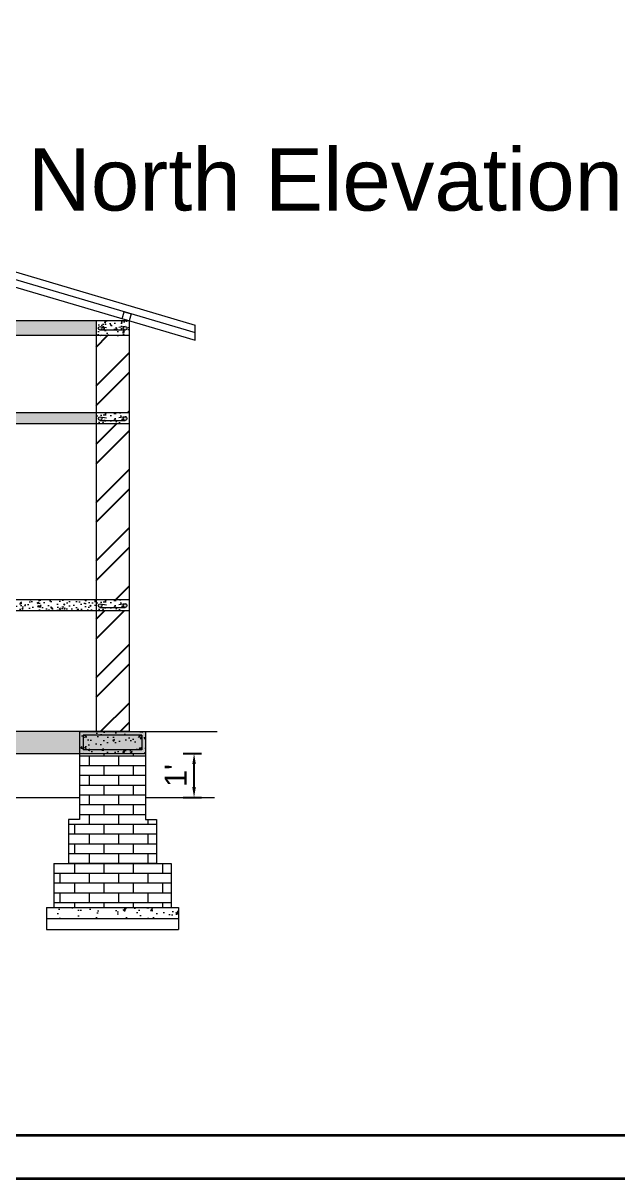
# Model space of a CAD drawing. Header units: inches. Extents: x 100101 to 119806, y -2288 to 8641.
# Drawn here: x 119291.3 to 119453.5, y 3457.7 to 3772.9 of the extents above; entities that cross this region are included whole.
import ezdxf

# ---------------------------------------------------------------- set-up
doc = ezdxf.new("R2010")
doc.units = ezdxf.units.IN
doc.header["$LTSCALE"] = 0.5
doc.header["$MEASUREMENT"] = 0
doc.header["$PDMODE"] = 66
for name, color, linetype, lineweight in [('door', 202, 'Continuous', 5), ('steps', 253, 'Continuous', 20), ('WALL - A', 1, 'Continuous', 40)]:
    doc.layers.add(name, color=color, linetype=linetype, lineweight=lineweight)
doc.layers.add('Normal Wall', color=7, linetype='Continuous', lineweight=35, true_color=0xffaf89)
doc.styles.add('Lettring Text', font='arial.ttf')
doc.styles.get("Standard").update_dxf_attribs({"font": 'arial.ttf'})
doc.dimstyles.new('Copy of Standard', dxfattribs={"dimtxt": 6, "dimasz": 2.875, "dimexe": 2, "dimexo": 4, "dimgap": 2, "dimtad": 1, "dimdec": 0, "dimrnd": 1, "dimzin": 0, "dimdsep": 46, "dimlunit": 4, "dimtxsty": 'Lettring Text', "dimcen": 0.1, "dimclrd": 7, "dimclre": 7, "dimclrt": 7, "dimazin": 0, "dimtfac": 0.645, "dimtdec": 0, "dimtmove": 1, "dimatfit": 0, "dimfxl": 3, "dimfxlon": 1, "dimtfillclr": 256, "dimtolj": 1, "dimtzin": 0, "dimlwd": -1, "dimlwe": -1, "dimarcsym": 2})
pattern_1 = [(50, (-244731.5586, 32971.725), (3.586300913, -0.313760675), [0.375, -4.125]), (355, (-244731.5586, 32971.725), (-0.693756668, 3.76096067), [0.3, -3.3]), (100.4514445, (-244731.2597, 32971.699), (2.892544234, 3.447199955), [0.31870096, -3.50571056]), (46.1842, (-244731.5586, 32972.725), (5.336206653, -0.827596404), [0.5625, -6.1875]), (96.6356355, (-244731.114, 32972.656), (4.67330973, 4.870593004), [0.47805171, -5.2585688]), (351.184164, (-244731.5586, 32972.725), (4.673309725, 4.870593), [0.45, -4.950000005]), (21, (-244731.0586, 32972.475), (2.98453526, -2.013094453), [0.375, -4.125]), (326, (-244731.0586, 32972.475), (1.21657666, 3.625750225), [0.3, -3.3]), (71.4514447, (-244730.81, 32972.3073), (4.201111884, 1.612655764), [0.31870095, -3.50571056]), (37.5, (-244731.5586, 32971.725), (0.0607992766, 1.664469269), [0, -3.26, 0, -3.35, 0, -3.3125]), (7.5, (-244731.5586, 32971.725), (1.315347687, 1.972058559), [0, -1.91, 0, -3.185, 0, -1.2625]), (327.5, (-244732.6736, 32971.725), (2.669112181, -0.1127743587), [0, -1.25, 0, -3.9, 0, -5.175]), (317.5, (-244733.1736, 32971.725), (2.915930847, 0.500524912), [0, -1.625, 0, -2.59, 0, -3.675])]
pattern_2 = [(45, (-244731.559, 32971.725), (-7.9549513, 7.9549513), []), (45, (-244726.255, 32971.725), (-7.9549513, 7.9549513), [])]
pattern_3 = [(50, (54987.448, 120091.9313), (5.73808146, -0.50201708), [0.6, -6.6]), (355, (54987.448, 120091.9313), (-1.11001067, 6.01753707), [0.48, -5.28]), (100.4514, (54987.926, 120091.8895), (4.62807505, 5.51551634), [0.50992152, -5.6091369]), (46.1842, (54987.448, 120093.531), (8.5379284, -1.3241521), [0.9, -9.9]), (96.6356, (54988.1595, 120093.421), (7.47730164, 7.79294297), [0.7648823, -8.413704]), (351.1842, (54987.448, 120093.531), (7.47729556, 7.7929488), [0.72, -7.92]), (21, (54988.248, 120093.1313), (4.77525642, -3.22095113), [0.6, -6.6]), (326, (54988.248, 120093.1313), (1.94652266, 5.80120036), [0.48, -5.28]), (71.4514, (54988.646, 120092.863), (6.72178103, 2.58024397), [0.50992152, -5.6091369]), (37.5, (54987.448, 120091.9313), (0.097278843, 2.66315083), [0, -5.216, 0, -5.36, 0, -5.3]), (7.5, (54987.448, 120091.9313), (2.1045563, 3.155293695), [0, -3.056, 0, -5.096, 0, -2.02]), (327.5, (54985.664, 120091.9313), (4.27057949, -0.180438974), [0, -2, 0, -6.24, 0, -8.28]), (317.5, (54984.864, 120091.9313), (4.66548935, 0.80083986), [0, -2.6, 0, -4.144, 0, -5.88])]

# ---------------------------------------------------------------- blocks, each defined once
blk = doc.blocks.new('*D796')
at = {"color": 7, "transparency": 16777216}
for p, q in [((119334.91, 3573.71), (119339.91, 3573.71)), ((119337.91, 3564.58), (119337.91, 3570.83)), ((119334.91, 3561.7), (119339.91, 3561.7))]:
    blk.add_line(p, q, dxfattribs=at)
at = {"color": 7, "linetype": 'ByBlock', "transparency": 16777216}
for points in [[(119337.43, 3570.83), (119338.39, 3570.83), (119337.91, 3573.71)], [(119337.43, 3564.58), (119338.39, 3564.58), (119337.91, 3561.7)]]:
    blk.add_solid(points, dxfattribs=at)
at = {"layer": 'Defpoints', "color": 0, "linetype": 'ByBlock', "transparency": 16777216}
for p in [(119324.69, 3573.71), (119337.91, 3573.71), (119324.69, 3561.7)]:
    blk.add_point(p, dxfattribs=at)
at = {"color": 7, "linetype": 'ByBlock', "lineweight": 5, "transparency": 16777216, "insert": (119332.89, 3567.71), "char_height": 6, "attachment_point": 5, "rotation": 90, "style": 'Lettring Text'}
blk.add_mtext("\\A1;1'", dxfattribs=at)

msp = doc.modelspace()

# ---------------------------------------------------------------- hatches: boundary and pattern name
at = {"linetype": 'ByBlock', "lineweight": 5}
h = msp.add_hatch(dxfattribs=at)
h.set_pattern_fill('AR-CONC', scale=0.5, style=0)
h.set_pattern_definition(pattern_1)
h.paths.add_polyline_path([(119311.19, 3687.71), (119311.19, 3691.71), (119202.69, 3691.71), (119202.69, 3687.71)])
h = msp.add_hatch(dxfattribs=at)
h.set_pattern_fill('AR-CONC', scale=0.5, style=0)
h.set_pattern_definition(pattern_1)
h.paths.add_polyline_path([(119320.19, 3691.71), (119311.19, 3691.71), (119311.19, 3687.71), (119320.19, 3687.71)])
h.paths.add_polyline_path([(119319.13, 3689.2, -0.424176), (119318.62, 3689.69, -1), (119319.61, 3689.69, -0.404321), (119319.13, 3689.2), (119312.29, 3689.2, -0.424176), (119311.78, 3689.69, -1), (119312.77, 3689.69, -0.404321), (119312.29, 3689.2)], flags=16)
h = msp.add_hatch(color=7, dxfattribs=at)
h.paths.add_polyline_path([(119311.78, 3689.69, -0.414214), (119312.28, 3690.19), (119312.45, 3690.16, -0.315664), (119312.77, 3689.69, -1)])
h.paths.add_polyline_path([(119318.94, 3690.16), (119319.11, 3690.19, -0.414214), (119319.61, 3689.69, -0.404321), (119319.13, 3689.2), (119319.1, 3689.2, -0.404321), (119318.62, 3689.69, -0.315664)])
h = msp.add_hatch(dxfattribs=at)
h.set_pattern_fill('AR-CONC', scale=0.5, style=0)
h.set_pattern_definition(pattern_1)
h.paths.add_polyline_path([(119311.19, 3663.71), (119311.19, 3666.71), (119085.19, 3666.71), (119085.19, 3663.71)])
h = msp.add_hatch(dxfattribs=at)
h.set_pattern_fill('AR-CONC', scale=0.5, style=0)
h.set_pattern_definition([(50, (73072.2697, 72471.4603), (3.58630091, -0.31376067), [0.375, -4.125]), (355, (73072.2697, 72471.4603), (-0.69375667, 3.76096067), [0.3, -3.3]), (100.4514, (73072.5685, 72471.4342), (2.89254691, 3.44719771), [0.31870095, -3.50571056]), (46.1842, (73072.2697, 72472.4603), (5.33620524, -0.82759507), [0.5625, -6.1875]), (96.6356, (73072.7143, 72472.3914), (4.67331353, 4.87058935), [0.47805144, -5.258565]), (351.1842, (73072.2697, 72472.4603), (4.67330973, 4.870593), [0.45, -4.95]), (21, (73072.7697, 72472.2103), (2.98453526, -2.01309445), [0.375, -4.125]), (326, (73072.7697, 72472.2103), (1.21657666, 3.62575023), [0.3, -3.3]), (71.4514, (73073.0184, 72472.0426), (4.20111314, 1.61265248), [0.31870095, -3.50571056]), (37.5, (73072.2697, 72471.4603), (0.060799277, 1.66446927), [0, -3.26, 0, -3.35, 0, -3.3125]), (7.5, (73072.2697, 72471.4603), (1.315347687, 1.97205856), [0, -1.91, 0, -3.185, 0, -1.2625]), (327.5, (73071.1547, 72471.4603), (2.66911218, -0.112774359), [0, -1.25, 0, -3.9, 0, -5.175]), (317.5, (73070.6547, 72471.4603), (2.91593085, 0.50052491), [0, -1.625, 0, -2.59, 0, -3.675])])
h.paths.add_polyline_path([(119320.19, 3666.71), (119311.19, 3666.71), (119311.19, 3663.71), (119320.19, 3663.71)])
h.paths.add_polyline_path([(119319.1, 3664.57, -0.404321), (119318.62, 3665.07, -1), (119319.61, 3665.07, -0.424176), (119319.1, 3664.57), (119312.29, 3664.57, -0.424176), (119311.78, 3665.07, -1), (119312.77, 3665.07, -0.404321), (119312.29, 3664.57)], flags=16)
h = msp.add_hatch(color=7, dxfattribs=at)
h.paths.add_polyline_path([(119319.61, 3665.07, 0.414214), (119319.11, 3665.56), (119318.94, 3665.53, 0.315664), (119318.62, 3665.07, 1)])
h.paths.add_polyline_path([(119312.45, 3665.53), (119312.28, 3665.56, 0.414214), (119311.78, 3665.07, 0.404321), (119312.26, 3664.57), (119312.29, 3664.57, 0.404321), (119312.77, 3665.07, 0.315664)])
h = msp.add_hatch(dxfattribs=at)
h.set_pattern_fill('AR-CONC', scale=0.5, style=0)
h.set_pattern_definition(pattern_1)
h.paths.add_polyline_path([(119236.19, 3615.71), (119236.19, 3612.71), (119311.19, 3612.71), (119311.19, 3615.71)])
h = msp.add_hatch(dxfattribs=at)
h.set_pattern_fill('AR-CONC', scale=0.5, style=0)
h.set_pattern_definition([(50, (73072.2697, 72420.4603), (3.58630091, -0.31376067), [0.375, -4.125]), (355, (73072.2697, 72420.4603), (-0.69375667, 3.76096067), [0.3, -3.3]), (100.4514, (73072.5685, 72420.4342), (2.89254691, 3.44719771), [0.31870095, -3.50571056]), (46.1842, (73072.2697, 72421.4603), (5.33620524, -0.82759507), [0.5625, -6.1875]), (96.6356, (73072.7143, 72421.3914), (4.67331353, 4.87058935), [0.47805144, -5.258565]), (351.1842, (73072.2697, 72421.4603), (4.67330973, 4.870593), [0.45, -4.95]), (21, (73072.7697, 72421.2103), (2.98453526, -2.01309445), [0.375, -4.125]), (326, (73072.7697, 72421.2103), (1.21657666, 3.62575023), [0.3, -3.3]), (71.4514, (73073.0184, 72421.0426), (4.20111314, 1.61265248), [0.31870095, -3.50571056]), (37.5, (73072.2697, 72420.4603), (0.060799277, 1.66446927), [0, -3.26, 0, -3.35, 0, -3.3125]), (7.5, (73072.2697, 72420.4603), (1.315347687, 1.97205856), [0, -1.91, 0, -3.185, 0, -1.2625]), (327.5, (73071.1547, 72420.4603), (2.66911218, -0.112774359), [0, -1.25, 0, -3.9, 0, -5.175]), (317.5, (73070.6547, 72420.4603), (2.91593085, 0.50052491), [0, -1.625, 0, -2.59, 0, -3.675])])
h.paths.add_polyline_path([(119320.19, 3615.71), (119311.19, 3615.71), (119311.19, 3612.71), (119320.19, 3612.71)])
h.paths.add_polyline_path([(119319.1, 3613.57, -0.404321), (119318.62, 3614.07, -1), (119319.61, 3614.07, -0.424176), (119319.1, 3613.57), (119312.29, 3613.57, -0.424176), (119311.78, 3614.07, -1), (119312.77, 3614.07, -0.404321), (119312.29, 3613.57)], flags=16)
h = msp.add_hatch(color=7, dxfattribs=at)
h.paths.add_polyline_path([(119319.61, 3614.07, 0.414214), (119319.11, 3614.56), (119318.94, 3614.53, 0.315664), (119318.62, 3614.07, 1)])
h.paths.add_polyline_path([(119312.45, 3614.53), (119312.28, 3614.56, 0.414214), (119311.78, 3614.07, 0.404321), (119312.26, 3613.57), (119312.29, 3613.57, 0.404321), (119312.77, 3614.07, 0.315664)])
at = {"layer": 'door', "ltscale": 0.5}
h = msp.add_hatch(dxfattribs=at)
h.set_pattern_fill('AR-CONC', color=256, scale=0.8, style=0)
h.set_pattern_definition(pattern_3)
h.paths.add_polyline_path([(119324.69, 3579.71), (119306.69, 3579.71), (119306.69, 3573.71), (119324.69, 3573.71), (119324.69, 3578.76)])
h.paths.add_polyline_path([(119323.69, 3578.76), (119323.69, 3574.71), (119307.69, 3574.71), (119307.69, 3578.76), (119308, 3578.76, -0.049683), (119308.06, 3578.76)], flags=16)
h.paths.add_polyline_path([(119323.69, 3578.42, -1), (119323.02, 3578.42, -1)], flags=0)
h.paths.add_polyline_path([(119323.69, 3575.04, -1), (119323.03, 3575.04, -1)], flags=16)
h.paths.add_polyline_path([(119308.36, 3575.04, -1), (119307.69, 3575.04, -1)], flags=16)
h = msp.add_hatch(dxfattribs=at)
h.set_pattern_fill('AR-CONC', color=256, scale=0.8, style=0)
h.set_pattern_definition(pattern_3)
h.paths.add_polyline_path([(119323.69, 3578.76), (119307.69, 3578.76), (119307.69, 3574.71), (119323.69, 3574.71)])
h = msp.add_hatch(color=256, dxfattribs=at)
h.paths.add_polyline_path([(119308.36, 3578.43, 0.385424), (119308.06, 3578.76), (119308, 3578.76, 0.385424), (119307.69, 3578.43, 1)])
h.paths.add_polyline_path([(119307.69, 3575.04, 1), (119308.36, 3575.04, 1)])
h.paths.add_polyline_path([(119323.02, 3578.42, 1), (119323.69, 3578.42, 1)])
h.paths.add_polyline_path([(119323.03, 3575.04, 1), (119323.69, 3575.04, 1)])
h = msp.add_hatch(dxfattribs=at)
h.set_pattern_fill('AR-BRSTD', color=256)
h.set_pattern_definition([(0, (-36086.626, 30467.137), (0, 2.667), []), (90, (-36086.626, 30467.137), (-4, 2.667), [2.667, -2.667])])
h.paths.add_polyline_path([(119324.69, 3573.71), (119306.69, 3573.71), (119306.69, 3555.71), (119324.69, 3555.71)])
h.paths.add_polyline_path([(119327.69, 3555.71), (119303.69, 3555.71), (119303.69, 3543.71), (119324.69, 3543.71), (119327.69, 3543.71)])
h.paths.add_polyline_path([(119331.69, 3543.71), (119324.69, 3543.71), (119303.69, 3543.71), (119299.69, 3543.71), (119299.69, 3531.71), (119331.69, 3531.71)])
h = msp.add_hatch(dxfattribs=at)
h.set_pattern_fill('AR-CONC', color=256, style=0)
h.set_pattern_definition([(50, (114547.9554, 71974.59), (7.17260183, -0.62752135), [0.75, -8.25]), (355, (114547.9554, 71974.59), (-1.3875133, 7.5219213), [0.6, -6.6]), (100.4514, (114548.553, 71974.538), (5.7850938, 6.8943954), [0.6374019, -7.0114211]), (46.1842, (114547.955, 71976.59), (10.6724105, -1.6551901), [1.125, -12.375]), (96.6356, (114548.845, 71976.452), (9.346627, 9.7411787), [0.9561029, -10.51713]), (351.1842, (114547.955, 71976.59), (9.3466195, 9.741186), [0.9, -9.9]), (21, (114548.9554, 71976.09), (5.9690705, -4.0261889), [0.75, -8.25]), (326, (114548.9554, 71976.09), (2.4331533, 7.25150045), [0.6, -6.6]), (71.4514, (114549.453, 71975.7545), (8.4022263, 3.225305), [0.6374019, -7.0114211]), (37.5, (114547.9554, 71974.59), (0.12159855, 3.32893854), [0, -6.52, 0, -6.7, 0, -6.625]), (7.5, (114547.9554, 71974.59), (2.63069537, 3.94411712), [0, -3.82, 0, -6.37, 0, -2.525]), (327.5, (114545.7254, 71974.59), (5.33822436, -0.22554872), [0, -2.5, 0, -7.8, 0, -10.35]), (317.5, (114544.7254, 71974.59), (5.8318617, 1.00104982), [0, -3.25, 0, -5.18, 0, -7.35])])
h.paths.add_polyline_path([(119333.69, 3531.71), (119297.69, 3531.71), (119297.69, 3528.71), (119333.69, 3528.71)])
at = {"layer": 'steps', "ltscale": 0.3}
h = msp.add_hatch(dxfattribs=at)
h.set_pattern_fill('AR-CONC', scale=0.8, style=0)
h.set_pattern_definition([(50, (119215.695, 3576.7094), (5.73808, -0.50202), [0.6, -6.6]), (355, (119215.695, 3576.7094), (-1.11, 6.01754), [0.48, -5.28]), (100.4514, (119216.173, 3576.6675), (4.62807, 5.51552), [0.50992, -5.60914]), (46.184, (119215.695, 3578.3094), (8.53793, -1.32415), [0.9, -9.9]), (96.636, (119216.406, 3578.199), (7.4773, 7.79295), [0.7649, -8.4137]), (351.184, (119215.695, 3578.309), (7.4773, 7.79295), [0.72, -7.92]), (21, (119216.495, 3577.9094), (4.77526, -3.22095), [0.6, -6.6]), (326, (119216.495, 3577.9094), (1.94652, 5.8012), [0.48, -5.28]), (71.4514, (119216.893, 3577.641), (6.72178, 2.58025), [0.50992, -5.60914]), (37.5, (119215.6949, 3576.7094), (0.09728, 2.66315), [0, -5.216, 0, -5.36, 0, -5.3]), (7.5, (119215.695, 3576.7094), (2.104556, 3.155294), [0, -3.056, 0, -5.096, 0, -2.02]), (327.5, (119213.9109, 3576.7094), (4.27058, -0.18044), [0, -2, 0, -6.24, 0, -8.28]), (317.5, (119213.111, 3576.7094), (4.66549, 0.80084), [0, -2.6, 0, -4.144, 0, -5.88])])
h.paths.add_polyline_path([(119206.69, 3579.71), (119089.69, 3579.71), (119089.69, 3573.71), (119206.69, 3573.71)])
h.paths.add_polyline_path([(119324.69, 3579.71), (119206.69, 3579.71), (119206.69, 3573.71), (119324.69, 3573.71)])
at = {"layer": 'WALL - A', "lineweight": 25}
h = msp.add_hatch(dxfattribs=at)
h.set_pattern_fill('ANSI32', color=256, scale=30, style=0)
h.set_pattern_definition(pattern_2)
h.paths.add_polyline_path([(119311.19, 3666.71), (119320.19, 3666.71), (119320.19, 3687.71), (119311.19, 3687.71)])
h = msp.add_hatch(dxfattribs=at)
h.set_pattern_fill('ANSI32', color=256, scale=30, style=0)
h.set_pattern_definition(pattern_2)
h.paths.add_polyline_path([(119320.19, 3663.71), (119311.19, 3663.71), (119311.19, 3615.71), (119320.19, 3615.71)])
h = msp.add_hatch(dxfattribs=at)
h.set_pattern_fill('ANSI32', color=256, scale=30, style=0)
h.set_pattern_definition(pattern_2)
h.paths.add_polyline_path([(119320.19, 3612.71), (119311.19, 3612.71), (119311.19, 3579.71), (119320.19, 3579.71)])

# ---------------------------------------------------------------- linework, layer by layer
at = {"color": 7, "linetype": 'ByBlock', "lineweight": 5}
for p, q in [((119320.19, 3691.71), (119311.19, 3691.71)), ((119320.19, 3687.71), (119311.19, 3687.71)), ((119312.28, 3690.19), (119314.03, 3689.88)), ((119319.13, 3689.2), (119312.28, 3689.2)), ((119319.11, 3690.19), (119317.36, 3689.88)), ((119311.19, 3666.71), (119320.19, 3666.71)), ((119312.28, 3665.56), (119314.03, 3665.26)), ((119319.11, 3665.56), (119317.36, 3665.26)), ((119311.19, 3663.71), (119320.19, 3663.71)), ((119311.19, 3663.71), (119320.19, 3663.71)), ((119312.26, 3664.57), (119319.11, 3664.57)), ((119311.19, 3615.71), (119320.19, 3615.71)), ((119311.19, 3612.71), (119320.19, 3612.71)), ((119311.19, 3612.71), (119320.19, 3612.71)), ((119312.26, 3613.57), (119319.11, 3613.57)), ((119312.28, 3614.56), (119314.03, 3614.26)), ((119319.11, 3614.56), (119317.36, 3614.26)), ((119324.69, 3561.7), (119343.47, 3561.7))]:
    msp.add_line(p, q, dxfattribs=at)
at = {"color": 7, "linetype": 'ByBlock', "lineweight": 5, "ltscale": 10}
msp.add_line((119207.19, 3561.7), (119306.69, 3561.7), dxfattribs=at)
at = {"color": 7, "linetype": 'ByBlock', "lineweight": 5}
for centre in [(119312.28, 3689.69), (119319.11, 3689.69), (119312.28, 3665.07), (119319.11, 3665.07), (119312.28, 3614.07), (119319.11, 3614.07)]:
    msp.add_circle(centre, 0.496, dxfattribs=at)
at = {"layer": 'door', "ltscale": 0.5}
for p, q in [((119198.19, 3731.88), (119338.19, 3690.57)), ((119198.19, 3729.79), (119338.19, 3688.48)), ((119198.19, 3727.71), (119338.19, 3686.4)), ((119320.19, 3691.71), (119076.19, 3691.71)), ((119311.19, 3691.71), (119311.19, 3687.71)), ((119320.19, 3691.71), (119320.19, 3579.71)), ((119320.19, 3687.71), (119076.19, 3687.71)), ((119311.19, 3687.71), (119311.19, 3579.71)), ((119338.19, 3686.4), (119338.19, 3690.57)), ((119076.19, 3666.71), (119320.19, 3666.71)), ((119076.19, 3663.71), (119320.19, 3663.71)), ((119236.19, 3615.71), (119320.19, 3615.71)), ((119236.19, 3612.71), (119320.19, 3612.71)), ((119320.19, 3579.71), (119076.19, 3579.71)), ((119306.69, 3579.71), (119324.69, 3579.71)), ((119306.69, 3579.71), (119306.69, 3555.71)), ((119323.69, 3578.76), (119307.69, 3578.76)), ((119307.69, 3578.76), (119307.69, 3574.71)), ((119311.19, 3579.71), (119320.19, 3579.71)), ((119311.19, 3579.71), (119320.19, 3579.71)), ((119320.19, 3579.71), (119311.19, 3579.71)), ((119311.19, 3579.71), (119320.19, 3579.71)), ((119320.19, 3579.71), (119344.19, 3579.71)), ((119323.19, 3578.76), (119322.69, 3578.11)), ((119323.69, 3578.31), (119323.19, 3577.65)), ((119323.69, 3578.76), (119323.69, 3574.71)), ((119324.69, 3579.71), (119324.69, 3555.71)), ((119323.69, 3574.71), (119307.69, 3574.71)), ((119076.19, 3573.71), (119320.19, 3573.71)), ((119306.69, 3573.71), (119324.69, 3573.71)), ((119303.69, 3555.71), (119303.69, 3543.71)), ((119306.69, 3555.71), (119303.69, 3555.71)), ((119324.69, 3555.71), (119327.69, 3555.71)), ((119327.69, 3555.71), (119327.69, 3543.71)), ((119299.69, 3543.71), (119324.69, 3543.71)), ((119299.69, 3543.71), (119299.69, 3531.71)), ((119324.69, 3543.71), (119331.69, 3543.71)), ((119331.69, 3543.71), (119331.69, 3531.71)), ((119297.69, 3531.71), (119333.69, 3531.71)), ((119297.69, 3531.71), (119297.69, 3525.71)), ((119333.69, 3531.71), (119333.69, 3525.71)), ((119297.69, 3528.71), (119333.69, 3528.71)), ((119297.69, 3525.71), (119333.69, 3525.71))]:
    msp.add_line(p, q, dxfattribs=at)
msp.add_lwpolyline([(119318.84, 3694.19), (119320.76, 3693.63), (119320.19, 3691.71), (119318.28, 3692.28)], close=True, dxfattribs=at)
for centre in [(119308.03, 3578.43), (119323.35, 3578.42), (119308.03, 3575.04), (119323.36, 3575.04)]:
    msp.add_circle(centre, 0.335, dxfattribs=at)
at = {"layer": 'Normal Wall'}
for points in [[(118748.29, 4208.25), (119806.3, 4208.25), (119806.3, 3457.73), (118748.29, 3457.73)], [(118748.29, 4208.25), (119806.3, 4208.25), (119806.3, 3457.73), (118748.29, 3457.73)], [(119794.39, 4196.35), (118772.11, 4196.35), (118772.11, 3469.63), (119794.39, 3469.63)], [(119794.39, 4196.35), (118772.11, 4196.35), (118772.11, 3469.63), (119794.39, 3469.63)]]:
    msp.add_lwpolyline(points, close=True, dxfattribs=at)

# ---------------------------------------------------------------- texts
at = {"color": 7, "linetype": 'ByBlock', "lineweight": 5, "insert": (119373.77, 3735.16), "char_height": 6, "width": 195.2975, "attachment_point": 5}
msp.add_mtext('{\\fArial CE|b0|i0|c238|p34;\\P\\fArial CE|b0|i0|c0|p34;\\H2.8333x;North\\fArial CE|b0|i0|c238|p34; El\\fArial CE|b0|i0|c0|p34;e\\fArial CE|b0|i0|c238|p34;vation}', dxfattribs=at)

# ---------------------------------------------------------------- dimensions: what is measured, and where the dimension line sits
at = {"color": 7, "linetype": 'ByBlock', "lineweight": 5}
dim = msp.add_linear_dim(base=(119337.91, 3573.71), p1=(119324.69, 3561.7), p2=(119324.69, 3573.71), angle=90, dimstyle='Copy of Standard', dxfattribs=at)
dim.commit()
dim.dimension.update_dxf_attribs({"geometry": '*D796', "text_midpoint": (119332.89, 3567.71)})

doc.saveas('drawing.dxf')
